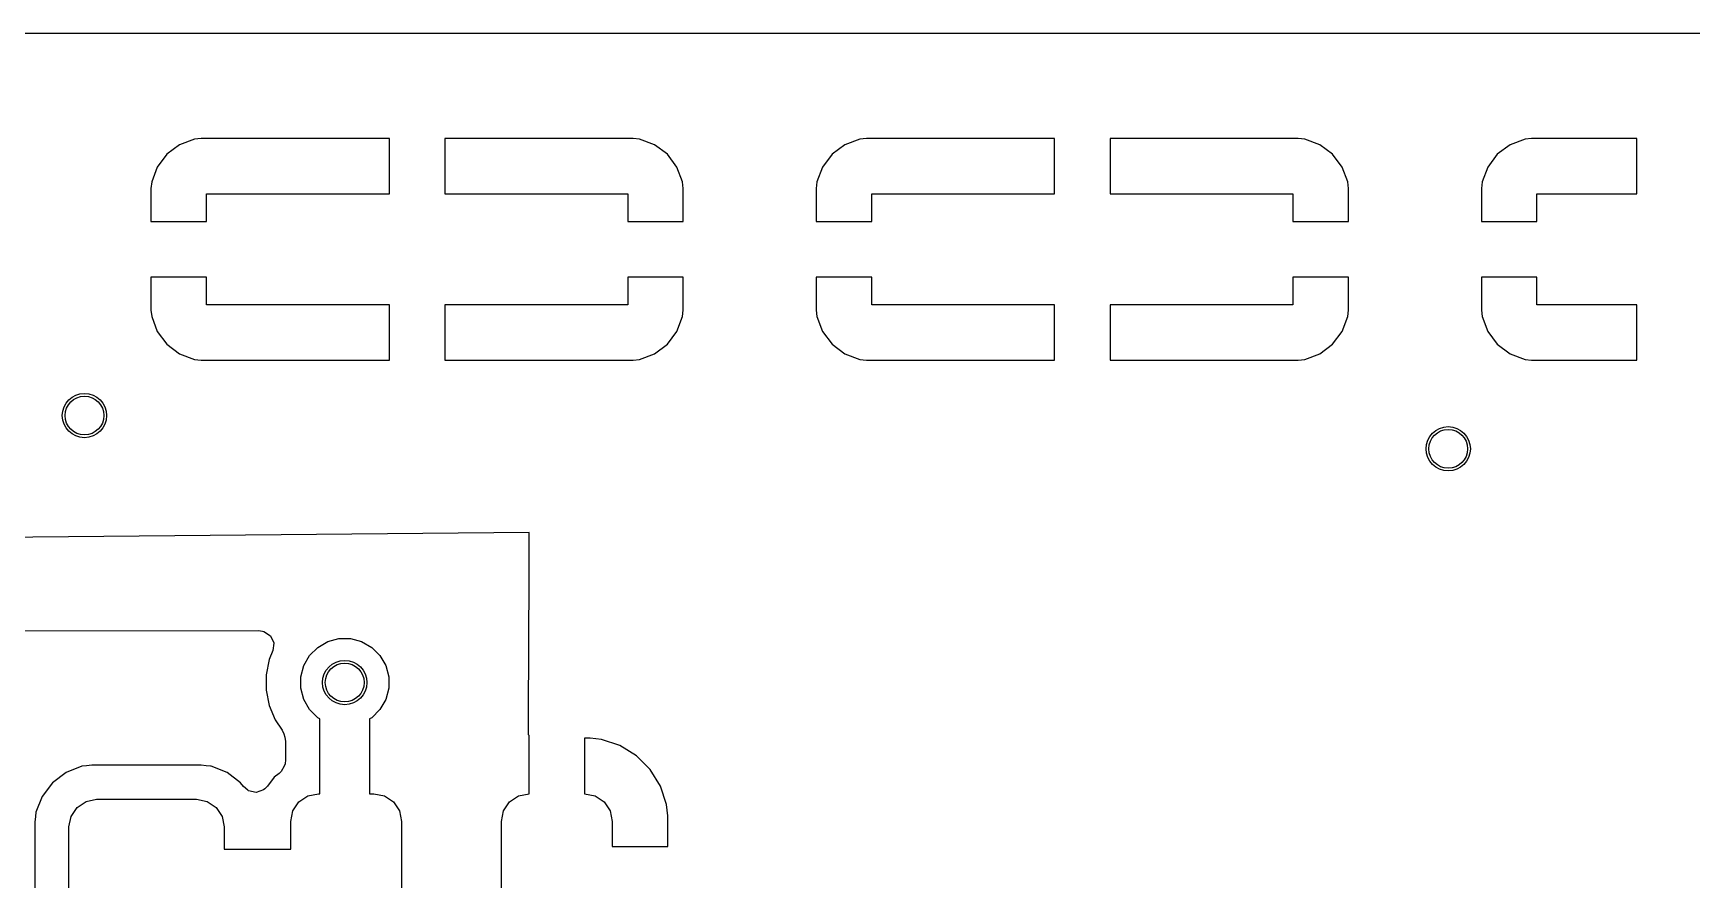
# Model space of a CAD drawing. Header units: inches. Extents: x 0.23 to 2.97, y 0.23 to 1.77.
# Drawn here: x 1.753 to 2.342, y 1.468 to 1.769 of the extents above; entities that cross this region are included whole.
import ezdxf

# ---------------------------------------------------------------- set-up
doc = ezdxf.new("R2010")
doc.units = ezdxf.units.IN
doc.header["$MEASUREMENT"] = 0
doc.layers.add('BLACK', color=250, linetype='CONTINUOUS')

msp = doc.modelspace()

# ---------------------------------------------------------------- linework, layer by layer
at = {"layer": 'BLACK', "linetype": 'CONTINUOUS'}
for p, q in [((0.71643, 1.76888), (2.96557, 1.76888)), ((1.8005, 1.72587), (1.79711, 1.72134)), ((1.80504, 1.72927), (1.8005, 1.72587)), ((1.8005, 1.72587), (1.8005, 1.72587)), ((1.81034, 1.73124), (1.80504, 1.72927)), ((1.80504, 1.72927), (1.80504, 1.72927)), ((1.81268, 1.7315), (1.81034, 1.73124)), ((1.81034, 1.73124), (1.81034, 1.73124)), ((1.87953, 1.7315), (1.81268, 1.7315)), ((1.87953, 1.71181), (1.87953, 1.7315)), ((1.96606, 1.7315), (1.89921, 1.7315)), ((1.89921, 1.7315), (1.89921, 1.71181)), ((1.9684, 1.73124), (1.96606, 1.7315)), ((1.9737, 1.72927), (1.9684, 1.73124)), ((1.9684, 1.73124), (1.9684, 1.73124)), ((1.97824, 1.72587), (1.9737, 1.72927)), ((1.9737, 1.72927), (1.9737, 1.72927)), ((1.98163, 1.72134), (1.97824, 1.72587)), ((1.97824, 1.72587), (1.97824, 1.72587)), ((2.03672, 1.72587), (2.03333, 1.72134)), ((2.04126, 1.72927), (2.03672, 1.72587)), ((2.03672, 1.72587), (2.03672, 1.72587)), ((2.04656, 1.73124), (2.04126, 1.72927)), ((2.04126, 1.72927), (2.04126, 1.72927)), ((2.0489, 1.7315), (2.04656, 1.73124)), ((2.04656, 1.73124), (2.04656, 1.73124)), ((2.11575, 1.7315), (2.0489, 1.7315)), ((2.11575, 1.71181), (2.11575, 1.7315)), ((2.20228, 1.7315), (2.13543, 1.7315)), ((2.13543, 1.7315), (2.13543, 1.71181)), ((2.20462, 1.73124), (2.20228, 1.7315)), ((2.20992, 1.72927), (2.20462, 1.73124)), ((2.20462, 1.73124), (2.20462, 1.73124)), ((2.21446, 1.72587), (2.20992, 1.72927)), ((2.20992, 1.72927), (2.20992, 1.72927)), ((2.21785, 1.72134), (2.21446, 1.72587)), ((2.21446, 1.72587), (2.21446, 1.72587)), ((2.27295, 1.72587), (2.26955, 1.72134)), ((2.27748, 1.72927), (2.27295, 1.72587)), ((2.27295, 1.72587), (2.27295, 1.72587)), ((2.28278, 1.73124), (2.27748, 1.72927)), ((2.27748, 1.72927), (2.27748, 1.72927)), ((2.28512, 1.7315), (2.28278, 1.73124)), ((2.28278, 1.73124), (2.28278, 1.73124)), ((2.32244, 1.7315), (2.28512, 1.7315)), ((2.32244, 1.71181), (2.32244, 1.7315)), ((1.79711, 1.72134), (1.79513, 1.71604)), ((1.79711, 1.72134), (1.79711, 1.72134)), ((1.98361, 1.71604), (1.98163, 1.72134)), ((1.98163, 1.72134), (1.98163, 1.72134)), ((2.03333, 1.72134), (2.03135, 1.71604)), ((2.03333, 1.72134), (2.03333, 1.72134)), ((2.21983, 1.71604), (2.21785, 1.72134)), ((2.21785, 1.72134), (2.21785, 1.72134)), ((2.26955, 1.72134), (2.26757, 1.71604)), ((2.26955, 1.72134), (2.26955, 1.72134)), ((1.79513, 1.71604), (1.79488, 1.71369)), ((1.79513, 1.71604), (1.79513, 1.71604)), ((1.98386, 1.71369), (1.98361, 1.71604)), ((1.98361, 1.71604), (1.98361, 1.71604)), ((2.03135, 1.71604), (2.0311, 1.71369)), ((2.03135, 1.71604), (2.03135, 1.71604)), ((2.22008, 1.71369), (2.21983, 1.71604)), ((2.21983, 1.71604), (2.21983, 1.71604)), ((2.26757, 1.71604), (2.26732, 1.71369)), ((2.26757, 1.71604), (2.26757, 1.71604)), ((1.79488, 1.71369), (1.79488, 1.70197)), ((1.81457, 1.70197), (1.81457, 1.71181)), ((1.81457, 1.71181), (1.87953, 1.71181)), ((1.89921, 1.71181), (1.96417, 1.71181)), ((1.96417, 1.71181), (1.96417, 1.70197)), ((1.98386, 1.70197), (1.98386, 1.71369)), ((1.98386, 1.71369), (1.98386, 1.71369)), ((2.0311, 1.71369), (2.0311, 1.70197)), ((2.05079, 1.70197), (2.05079, 1.71181)), ((2.05079, 1.71181), (2.11575, 1.71181)), ((2.13543, 1.71181), (2.20039, 1.71181)), ((2.20039, 1.71181), (2.20039, 1.70197)), ((2.22008, 1.70197), (2.22008, 1.71369)), ((2.22008, 1.71369), (2.22008, 1.71369)), ((2.26732, 1.71369), (2.26732, 1.70197)), ((2.28701, 1.70197), (2.28701, 1.71181)), ((2.28701, 1.71181), (2.32244, 1.71181)), ((1.79488, 1.70197), (1.81457, 1.70197)), ((1.96417, 1.70197), (1.98386, 1.70197)), ((2.0311, 1.70197), (2.05079, 1.70197)), ((2.20039, 1.70197), (2.22008, 1.70197)), ((2.26732, 1.70197), (2.28701, 1.70197)), ((1.81457, 1.68228), (1.79488, 1.68228)), ((1.79488, 1.68228), (1.79488, 1.67056)), ((1.81457, 1.67244), (1.81457, 1.68228)), ((1.98386, 1.68228), (1.96417, 1.68228)), ((1.96417, 1.68228), (1.96417, 1.67244)), ((1.98386, 1.67056), (1.98386, 1.68228)), ((2.05079, 1.68228), (2.0311, 1.68228)), ((2.0311, 1.68228), (2.0311, 1.67056)), ((2.05079, 1.67244), (2.05079, 1.68228)), ((2.22008, 1.68228), (2.20039, 1.68228)), ((2.20039, 1.68228), (2.20039, 1.67244)), ((2.22008, 1.67056), (2.22008, 1.68228)), ((2.28701, 1.68228), (2.26732, 1.68228)), ((2.26732, 1.68228), (2.26732, 1.67056)), ((2.28701, 1.67244), (2.28701, 1.68228)), ((1.79488, 1.67056), (1.79513, 1.66821)), ((1.79513, 1.66821), (1.79513, 1.66821)), ((1.79513, 1.66821), (1.79711, 1.66291)), ((1.87953, 1.67244), (1.81457, 1.67244)), ((1.87953, 1.65276), (1.87953, 1.67244)), ((1.96417, 1.67244), (1.89921, 1.67244)), ((1.89921, 1.67244), (1.89921, 1.65276)), ((1.98163, 1.66291), (1.98361, 1.66821)), ((1.98361, 1.66821), (1.98386, 1.67056)), ((1.98361, 1.66821), (1.98361, 1.66821)), ((1.98386, 1.67056), (1.98386, 1.67056)), ((2.0311, 1.67056), (2.03135, 1.66821)), ((2.03135, 1.66821), (2.03135, 1.66821)), ((2.03135, 1.66821), (2.03333, 1.66291)), ((2.11575, 1.67244), (2.05079, 1.67244)), ((2.11575, 1.65276), (2.11575, 1.67244)), ((2.20039, 1.67244), (2.13543, 1.67244)), ((2.13543, 1.67244), (2.13543, 1.65276)), ((2.21785, 1.66291), (2.21983, 1.66821)), ((2.21983, 1.66821), (2.22008, 1.67056)), ((2.21983, 1.66821), (2.21983, 1.66821)), ((2.22008, 1.67056), (2.22008, 1.67056)), ((2.26732, 1.67056), (2.26757, 1.66821)), ((2.26757, 1.66821), (2.26757, 1.66821)), ((2.26757, 1.66821), (2.26955, 1.66291)), ((2.32244, 1.67244), (2.28701, 1.67244)), ((2.32244, 1.65276), (2.32244, 1.67244)), ((1.79711, 1.66291), (1.79711, 1.66291)), ((1.79711, 1.66291), (1.8005, 1.65838)), ((1.97824, 1.65838), (1.98163, 1.66291)), ((1.98163, 1.66291), (1.98163, 1.66291)), ((2.03333, 1.66291), (2.03333, 1.66291)), ((2.03333, 1.66291), (2.03672, 1.65838)), ((2.21446, 1.65838), (2.21785, 1.66291)), ((2.21785, 1.66291), (2.21785, 1.66291)), ((2.26955, 1.66291), (2.26955, 1.66291)), ((2.26955, 1.66291), (2.27295, 1.65838)), ((1.8005, 1.65838), (1.8005, 1.65838)), ((1.8005, 1.65838), (1.80504, 1.65499)), ((1.9737, 1.65499), (1.97824, 1.65838)), ((1.97824, 1.65838), (1.97824, 1.65838)), ((2.03672, 1.65838), (2.03672, 1.65838)), ((2.03672, 1.65838), (2.04126, 1.65499)), ((2.20992, 1.65499), (2.21446, 1.65838)), ((2.21446, 1.65838), (2.21446, 1.65838)), ((2.27295, 1.65838), (2.27295, 1.65838)), ((2.27295, 1.65838), (2.27748, 1.65499)), ((1.80504, 1.65499), (1.80504, 1.65499)), ((1.80504, 1.65499), (1.81034, 1.65301)), ((1.81034, 1.65301), (1.81034, 1.65301)), ((1.81034, 1.65301), (1.81268, 1.65276)), ((1.81268, 1.65276), (1.81268, 1.65276)), ((1.81268, 1.65276), (1.87953, 1.65276)), ((1.89921, 1.65276), (1.96606, 1.65276)), ((1.96606, 1.65276), (1.9684, 1.65301)), ((1.96606, 1.65276), (1.96606, 1.65276)), ((1.9684, 1.65301), (1.9737, 1.65499)), ((1.9684, 1.65301), (1.9684, 1.65301)), ((1.9737, 1.65499), (1.9737, 1.65499)), ((2.04126, 1.65499), (2.04126, 1.65499)), ((2.04126, 1.65499), (2.04656, 1.65301)), ((2.04656, 1.65301), (2.04656, 1.65301)), ((2.04656, 1.65301), (2.0489, 1.65276)), ((2.0489, 1.65276), (2.0489, 1.65276)), ((2.0489, 1.65276), (2.11575, 1.65276)), ((2.13543, 1.65276), (2.20228, 1.65276)), ((2.20228, 1.65276), (2.20462, 1.65301)), ((2.20228, 1.65276), (2.20228, 1.65276)), ((2.20462, 1.65301), (2.20992, 1.65499)), ((2.20462, 1.65301), (2.20462, 1.65301)), ((2.20992, 1.65499), (2.20992, 1.65499)), ((2.27748, 1.65499), (2.27748, 1.65499)), ((2.27748, 1.65499), (2.28278, 1.65301)), ((2.28278, 1.65301), (2.28278, 1.65301)), ((2.28278, 1.65301), (2.28512, 1.65276)), ((2.28512, 1.65276), (2.28512, 1.65276)), ((2.28512, 1.65276), (2.32244, 1.65276)), ((1.92913, 1.59151), (1.69587, 1.58931)), ((1.92913, 1.57653), (1.92913, 1.59151)), ((1.92913, 1.59151), (1.92913, 1.59151)), ((1.92891, 1.52669), (1.92913, 1.57653)), ((1.71341, 1.55664), (1.83311, 1.55673)), ((1.83311, 1.55673), (1.83449, 1.55653)), ((1.83449, 1.55653), (1.83501, 1.55638)), ((1.83501, 1.55638), (1.83733, 1.5549)), ((1.83733, 1.5549), (1.83847, 1.55239)), ((1.83818, 1.54962), (1.83685, 1.5464)), ((1.8385, 1.55219), (1.83818, 1.54962)), ((1.83847, 1.55239), (1.8385, 1.55219)), ((1.85117, 1.54785), (1.85408, 1.55076)), ((1.85408, 1.55076), (1.85764, 1.55281)), ((1.85764, 1.55281), (1.86161, 1.55387)), ((1.86161, 1.55387), (1.86572, 1.55387)), ((1.86572, 1.55387), (1.86969, 1.55281)), ((1.86969, 1.55281), (1.87325, 1.55076)), ((1.87325, 1.55076), (1.87616, 1.54785)), ((1.83685, 1.5464), (1.83577, 1.54101)), ((1.83685, 1.5464), (1.83685, 1.5464)), ((1.84805, 1.54032), (1.84912, 1.54429)), ((1.84912, 1.54429), (1.85117, 1.54785)), ((1.87616, 1.54785), (1.87822, 1.54429)), ((1.87822, 1.54429), (1.87928, 1.54032)), ((1.83577, 1.54101), (1.83577, 1.54101)), ((1.83577, 1.54101), (1.83577, 1.53551)), ((1.84805, 1.53621), (1.84805, 1.54032)), ((1.87928, 1.54032), (1.87928, 1.53621)), ((1.83577, 1.53551), (1.83577, 1.53551)), ((1.83577, 1.53551), (1.83577, 1.53551)), ((1.83577, 1.53551), (1.83685, 1.53013)), ((1.84912, 1.53223), (1.84805, 1.53621)), ((1.85117, 1.52867), (1.84912, 1.53223)), ((1.87822, 1.53223), (1.87616, 1.52867)), ((1.87928, 1.53621), (1.87822, 1.53223)), ((1.83685, 1.53013), (1.83685, 1.53013)), ((1.83685, 1.53013), (1.83895, 1.52505)), ((1.85408, 1.52577), (1.85117, 1.52867)), ((1.85481, 1.52535), (1.85408, 1.52577)), ((1.87325, 1.52577), (1.87253, 1.52535)), ((1.87616, 1.52867), (1.87325, 1.52577)), ((1.92888, 1.52075), (1.92891, 1.52669)), ((1.83895, 1.52505), (1.83895, 1.52505)), ((1.83895, 1.52505), (1.83895, 1.52505)), ((1.83895, 1.52505), (1.83895, 1.52505)), ((1.83895, 1.52505), (1.84145, 1.5213)), ((1.84145, 1.5213), (1.84205, 1.52005)), ((1.84205, 1.52005), (1.84244, 1.5188)), ((1.85481, 1.49877), (1.85481, 1.52535)), ((1.87253, 1.52535), (1.87253, 1.49877)), ((1.92899, 1.51969), (1.92888, 1.52075)), ((1.92913, 1.51943), (1.92899, 1.51969)), ((1.84244, 1.5188), (1.84266, 1.51735)), ((1.84266, 1.51735), (1.84266, 1.5108)), ((1.92913, 1.49877), (1.92913, 1.51943)), ((1.95079, 1.51845), (1.94882, 1.51845)), ((1.94882, 1.51845), (1.94882, 1.49877)), ((1.95483, 1.51804), (1.95079, 1.51845)), ((1.96138, 1.51587), (1.95483, 1.51804)), ((1.95483, 1.51804), (1.95483, 1.51804)), ((1.96726, 1.51225), (1.96138, 1.51587)), ((1.96138, 1.51587), (1.96138, 1.51587)), ((1.77034, 1.50852), (1.76471, 1.50631)), ((1.77197, 1.50872), (1.77034, 1.50852)), ((1.77387, 1.50895), (1.77197, 1.50872)), ((1.81275, 1.50895), (1.77387, 1.50895)), ((1.77387, 1.50895), (1.77387, 1.50895)), ((1.81451, 1.50873), (1.81275, 1.50895)), ((1.81275, 1.50895), (1.81275, 1.50895)), ((1.81599, 1.50856), (1.81451, 1.50873)), ((1.81611, 1.50855), (1.81599, 1.50856)), ((1.81628, 1.50852), (1.81611, 1.50855)), ((1.8219, 1.50631), (1.81628, 1.50852)), ((1.81628, 1.50852), (1.81628, 1.50852)), ((1.84221, 1.50856), (1.84111, 1.50662)), ((1.84247, 1.50943), (1.84221, 1.50856)), ((1.84266, 1.5108), (1.84247, 1.50943)), ((1.97214, 1.50737), (1.96726, 1.51225)), ((1.7599, 1.50265), (1.75624, 1.49784)), ((1.76471, 1.50631), (1.7599, 1.50265)), ((1.76471, 1.50631), (1.76471, 1.50631)), ((1.82672, 1.50265), (1.8219, 1.50631)), ((1.8219, 1.50631), (1.8219, 1.50631)), ((1.82775, 1.5013), (1.82672, 1.50265)), ((1.82672, 1.50265), (1.82672, 1.50265)), ((1.82672, 1.50265), (1.82672, 1.50265)), ((1.83864, 1.50462), (1.83624, 1.50147)), ((1.84039, 1.50595), (1.83864, 1.50462)), ((1.84102, 1.50653), (1.84039, 1.50595)), ((1.84111, 1.50662), (1.84102, 1.50653)), ((1.97576, 1.50149), (1.97214, 1.50737)), ((1.75624, 1.49784), (1.75403, 1.49221)), ((1.75624, 1.49784), (1.75624, 1.49784)), ((1.76863, 1.49392), (1.77182, 1.49605)), ((1.77182, 1.49605), (1.77559, 1.4968)), ((1.77559, 1.4968), (1.81102, 1.4968)), ((1.81102, 1.4968), (1.81479, 1.49605)), ((1.81479, 1.49605), (1.81798, 1.49392)), ((1.82927, 1.49998), (1.82775, 1.5013)), ((1.82955, 1.49982), (1.82927, 1.49998)), ((1.83223, 1.49922), (1.82955, 1.49982)), ((1.83482, 1.50017), (1.83223, 1.49922)), ((1.83526, 1.50049), (1.83482, 1.50017)), ((1.83624, 1.50147), (1.83526, 1.50049)), ((1.84737, 1.49589), (1.85056, 1.49802)), ((1.85056, 1.49802), (1.85433, 1.49877)), ((1.85433, 1.49877), (1.85481, 1.49877)), ((1.87253, 1.49877), (1.87402, 1.49877)), ((1.87402, 1.49877), (1.87778, 1.49802)), ((1.87778, 1.49802), (1.88098, 1.49589)), ((1.92217, 1.49589), (1.92537, 1.49802)), ((1.92537, 1.49802), (1.92913, 1.49877)), ((1.94882, 1.49877), (1.95259, 1.49802)), ((1.95259, 1.49802), (1.95578, 1.49589)), ((1.97793, 1.49494), (1.97576, 1.50149)), ((1.97576, 1.50149), (1.97576, 1.50149)), ((1.75384, 1.49065), (1.7536, 1.48868)), ((1.75403, 1.49221), (1.75384, 1.49065)), ((1.76575, 1.48696), (1.7665, 1.49073)), ((1.7665, 1.49073), (1.76863, 1.49392)), ((1.81798, 1.49392), (1.82012, 1.49073)), ((1.82012, 1.49073), (1.82087, 1.48696)), ((1.84449, 1.48893), (1.84524, 1.49269)), ((1.84524, 1.49269), (1.84737, 1.49589)), ((1.88098, 1.49589), (1.88311, 1.49269)), ((1.88311, 1.49269), (1.88386, 1.48893)), ((1.91929, 1.48893), (1.92004, 1.49269)), ((1.92004, 1.49269), (1.92217, 1.49589)), ((1.95578, 1.49589), (1.95791, 1.49269)), ((1.95791, 1.49269), (1.95866, 1.48893)), ((1.97835, 1.4909), (1.97793, 1.49494)), ((1.97835, 1.49089), (1.97835, 1.4909)), ((1.97835, 1.48007), (1.97835, 1.49089)), ((1.7536, 1.48868), (1.7536, 1.45177)), ((1.76575, 1.45349), (1.76575, 1.48696)), ((1.82087, 1.48696), (1.82087, 1.47908)), ((1.84449, 1.47908), (1.84449, 1.48893)), ((1.88386, 1.48893), (1.88386, 1.45153)), ((1.91929, 1.45153), (1.91929, 1.48893)), ((1.95866, 1.48893), (1.95866, 1.48007)), ((1.82087, 1.47908), (1.84449, 1.47908)), ((1.95866, 1.48007), (1.97835, 1.48007))]:
    msp.add_line(p, q, dxfattribs=at)
at = {"layer": 'BLACK'}
for centre in [(1.77126, 1.63307), (2.25551, 1.62126), (1.86367, 1.53826)]:
    msp.add_circle(centre, 0.00787, dxfattribs=at)
at = {"layer": 'WHITE'}
for centre in [(1.77126, 1.63307), (2.25551, 1.62126), (1.86367, 1.53826)]:
    msp.add_circle(centre, 0.00689, dxfattribs=at)

doc.saveas('drawing.dxf')
